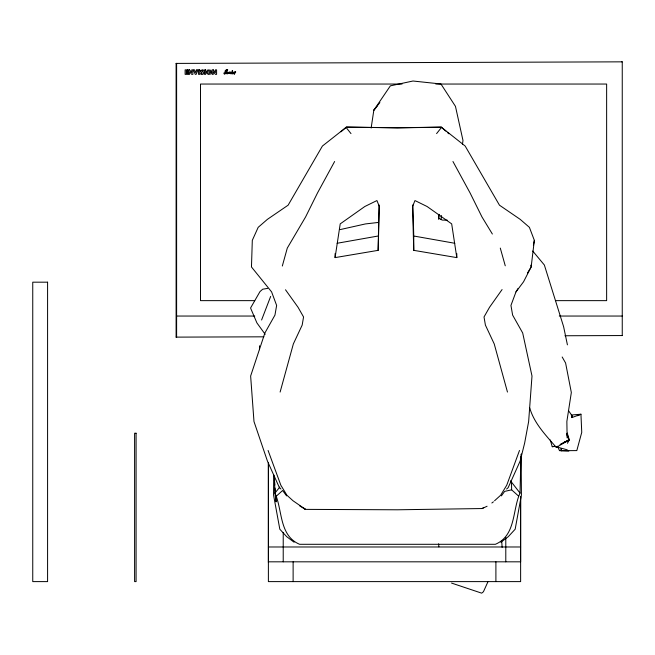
<?xml version="1.0" encoding="UTF-8"?>
<svg xmlns="http://www.w3.org/2000/svg" width="655" height="655" viewBox="0 0 655 655"><rect width="100%" height="100%" fill="white"/><g stroke="black" fill="none" stroke-linecap="round" stroke-linejoin="round"><path stroke-width="0.98" d="M268.386 562.539L268.386 462.495M520.627 496.441L520.627 561.818L268.386 561.818M571.782 417.317L571.79 415.352L568.687 410.914M273.7 474.711L273.553 495L279.816 529.215L286.71 536.682L294.128 542.25M520.913 456.756L520.021 493.059C512.259 510.286 516.05 535.471 495.393 544.297L299.581 544.297C278.924 535.471 282.714 510.286 274.953 493.059L274.355 476.087M335.082 253.616L335.082 257.611L378.14 250.349L379.008 204.917M378.14 250.349L379.351 206.505L376.928 200.561L364.827 206.505L340.215 223.879L335.082 257.611M441.167 219.523L441.38 215.503M439.022 214.332L438.744 218.271L442.215 220.08L447.316 220.186M438.613 219.335L438.973 214.39M280.97 489.039L279.456 487.729L267.404 461.005L253.984 421.533L250.636 376.027L264.89 332.977L274.953 315.104L276.631 305.427L271.604 291.901L251.471 266.97L252.306 240.344L258.185 227.334L267.404 219.351L288.118 205.187L322.407 146.049L346.208 127.299L397.495 127.692L441.331 127.201L465.173 146.049L499.462 205.187L520.176 219.351L529.396 227.334L534.341 240.344L531.156 266.97L523.566 281.773L515.976 291.901L510.949 305.427L512.628 315.104L522.69 332.977L531.999 376.027L528.642 421.533L524.647 443.058L520.176 461.005L508.124 487.729L506.61 489.039M462.463 144.362L462.979 140.448L455.462 106.356L440.946 83.987L412.994 81.015L390.372 85.838L373.825 110.22L371.139 128.044M533.407 245.379L534.341 240.344M280.119 392.058L293.35 343.932L302.176 325.085L303.56 316.963L298.041 307.277L285.506 289.772M282.321 266.028L287.283 248.098L305.59 216.961L317.528 192.897L334.623 161.507M346.249 127.201L397.495 127.766L441.372 127.299L397.495 127.692L346.249 127.201L340.985 131.786M519.497 450.452L506.724 485.257L500.641 495.245L494.558 500.764M261.591 320.008L270.654 296.42M488.008 581.624L483.439 591.735L481.695 593.16L451.549 583.073M567.443 443.271L569.408 439.562L566.821 433.356M515.976 291.901L518.072 288.462M527.496 272.988L531.156 266.97L530.787 265.177M502.074 289.559L489.539 307.277L484.02 316.963L485.404 325.085L494.23 343.932L507.461 392.058M501.394 495.884L504.637 491.389L511.629 489.834L518.342 495.884M436.59 133.604L441.298 127.692M279.824 487.033L274.953 493.059L276.123 501.869L275.657 495.95M377.002 106.397L373.825 110.22L379.884 102.565M276.631 495.884L282.608 490.497L286.603 495.884M500.846 542.25L508.264 536.682L515.166 529.215L521.421 495L521.134 454.431M491.848 502.991L493.42 501.845M299.662 505.865L305.492 509.377L397.495 509.786L482.088 508.542L483.677 507.658M560.876 444.065L569.408 439.562L556.308 447.439C546.008 435.428 534.202 423.498 529.731 407.934M560.074 444.663L568.745 440.537L567.426 433.086M482.088 508.542L487.091 506.25M577.317 415.728L580.952 414.214L581.746 432.365L576.818 450.591L561.212 450.706L561.163 448.871M571.774 417.628L580.952 414.214L571.209 415.024M564.16 442.248L568.745 440.537M340.199 229.586L365.465 223.928L378.459 222.43M550.257 439.988L552.239 446.702L553.598 446.415M337.088 243.275L378.14 236.013M267.69 288.372L262.671 289.215L259.969 291.622L250.562 308.006L256.907 322.907L265.177 334.328M552.239 446.702L555.735 446.399M557.487 446.211L559.493 450.599L561.99 450.517L561.212 450.706L561.179 448.765M176.105 63.412L176.613 63.412L176.613 337.128L176.105 337.128L176.105 63.412L622.25 61.84L622.25 335.548L564.946 335.753M176.105 337.128L263.891 336.817M621.742 61.84L622.25 61.84M402.031 84.045L200.495 84.045L200.495 300.637L254.721 300.637M435.796 84.045L606.636 84.045L606.636 300.637L555.489 300.637M176.613 316.046L254.754 316.046M559.272 316.046L622.25 316.046M621.742 335.548L622.25 335.548M268.386 546.982L520.627 546.982M559.493 450.599L568.827 451.049M456.805 257.611L451.68 223.879L427.068 206.505L414.967 200.561L412.544 206.505L413.755 250.349L456.805 257.611L456.805 253.616M412.879 204.917L413.755 236.013L454.807 243.275M554.286 446.268L567.287 449.838M303.118 507.691L305.492 509.377L293.022 500.764L286.939 495.245L280.856 485.257L268.083 450.452M441.331 127.201L445.842 131.131M447.349 132.441L448.847 133.759M532.72 251.029L544.362 265.021L563.603 326.648L567.418 344.849M510.474 480.803L520.021 493.059M346.282 127.692L350.99 133.604M492.372 234.031L481.982 216.961L470.053 192.897L452.957 161.507M562.17 356.991L565.601 363.017L571.332 392.509L566.862 421.46L567.132 437.876M566.862 434.732L567.803 437.63M500.289 248.098L505.259 265.807M571.79 415.352L572.216 417.219M438.596 543.83L438.858 546.827M274.412 480.156L274.797 485.093M275.034 488.057L275.419 492.986M501.673 540.432L502.123 547.359M521.331 453.931L521.511 458.639M511.498 482.506L511.629 489.834M520.627 496.842L520.627 581.607L268.386 581.607L268.386 463.069M505.791 537.771L505.791 561.818M495.9 561.818L495.9 581.607M413.755 236.013L413.755 250.349M293.121 561.818L293.121 581.607M283.222 532.654L283.222 561.818M259.486 345.799L259.486 349.696M200.651 70.969C200.61 72.386 204.18 74.023 200.954 73.016L200.815 74.179A2.595 2.595 0 0 0 202.403 74.441L203.197 74.121A1.269 1.269 0 0 0 203.623 73.606C204.892 71.968 199.849 70.478 203.115 71.027L203.582 70.118L202.158 69.749L200.651 70.969M210.165 72.115L209.166 73.352L207.782 72.746A1.236 1.236 0 0 1 207.692 71.682L208.503 70.912L209.862 71.297A1.187 1.187 0 0 1 210.14 71.886L210.165 72.115M211.369 72.115L211.221 72.975A2.448 2.448 0 0 1 210.386 74.064L208.331 74.457L206.554 72.975A2.391 2.391 0 0 1 206.448 71.698L207.823 69.921L210.386 70.167A2.44 2.44 0 0 1 211.221 71.256L211.369 72.115M233.991 73.213C234.916 74.801 233.909 72.337 234.605 71.911C236.496 70.601 235.481 73.466 234.899 72.459C236.029 70.019 233.868 76.946 233.991 73.213M226.573 73.163L227.056 73.99L228.521 72.942L226.941 73.516L227.531 73.016A1.719 1.719 0 0 0 228.112 72.287L227.531 71.944L226.573 73.163M231.731 73.163L232.214 73.99L233.679 72.942L232.099 73.516L232.689 73.016A1.719 1.719 0 0 0 233.27 72.287L232.689 71.944L231.731 73.163M227.662 69.913L226.221 71.395L227.277 69.905L225.664 70.617L226.204 73.344L224.387 74.081L223.83 73.385L224.166 72.754L224.714 72.787L224.583 73.794L225.778 73.352L225.205 71.894A1.154 1.154 0 0 1 225.083 70.994L226.458 69.594L227.662 69.913M232.59 70.732L232.042 71.182L232.59 70.732M228.652 73.385C228.603 74.744 232.975 70.265 229.258 72.836L229.717 71.944L228.652 73.385M230.863 73.245L230.969 73.933A6.452 6.452 0 0 1 231.788 72.214L230.863 73.245M227.817 72.271L226.982 73.041L227.817 72.271M232.975 72.271L232.14 73.041L232.975 72.271M196.803 69.864L195.714 72.59L194.633 69.864L193.364 69.864L195.255 74.351L196.156 74.351L198.072 69.864L196.803 69.864M187.674 69.864L185.119 69.864L185.119 74.351L187.674 74.351L187.674 73.376L186.29 73.376L186.29 72.574L187.6 72.574L187.6 71.6L186.29 71.6L186.29 70.838L187.674 70.838L187.674 69.864M189.582 69.864L188.419 69.864L188.419 74.351L189.582 74.351L189.582 71.6L191.727 74.351L192.897 74.351L192.897 69.864L191.727 69.864L191.727 72.607L189.582 69.864M199.709 69.864L198.539 69.864L198.539 74.351L199.709 74.351L199.709 69.864M205.662 69.864L204.499 69.864L204.499 74.351L205.662 74.351L205.662 69.864M213.276 69.864L212.114 69.864L212.114 74.351L213.276 74.351L213.276 71.6L215.421 74.351L216.592 74.351L216.592 69.864L215.421 69.864L215.421 72.607L213.276 69.864M47.586 282.182L32.75 282.182L32.75 581.607L47.586 581.607L47.586 282.182M136.084 433.225L134.602 433.225L134.602 581.607L136.084 581.607L136.084 433.225"/></g></svg>
